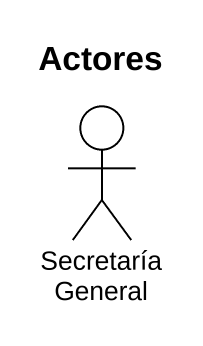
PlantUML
@startuml
title Actores
actor "Secretaría General" as Secretaría_General
@enduml
